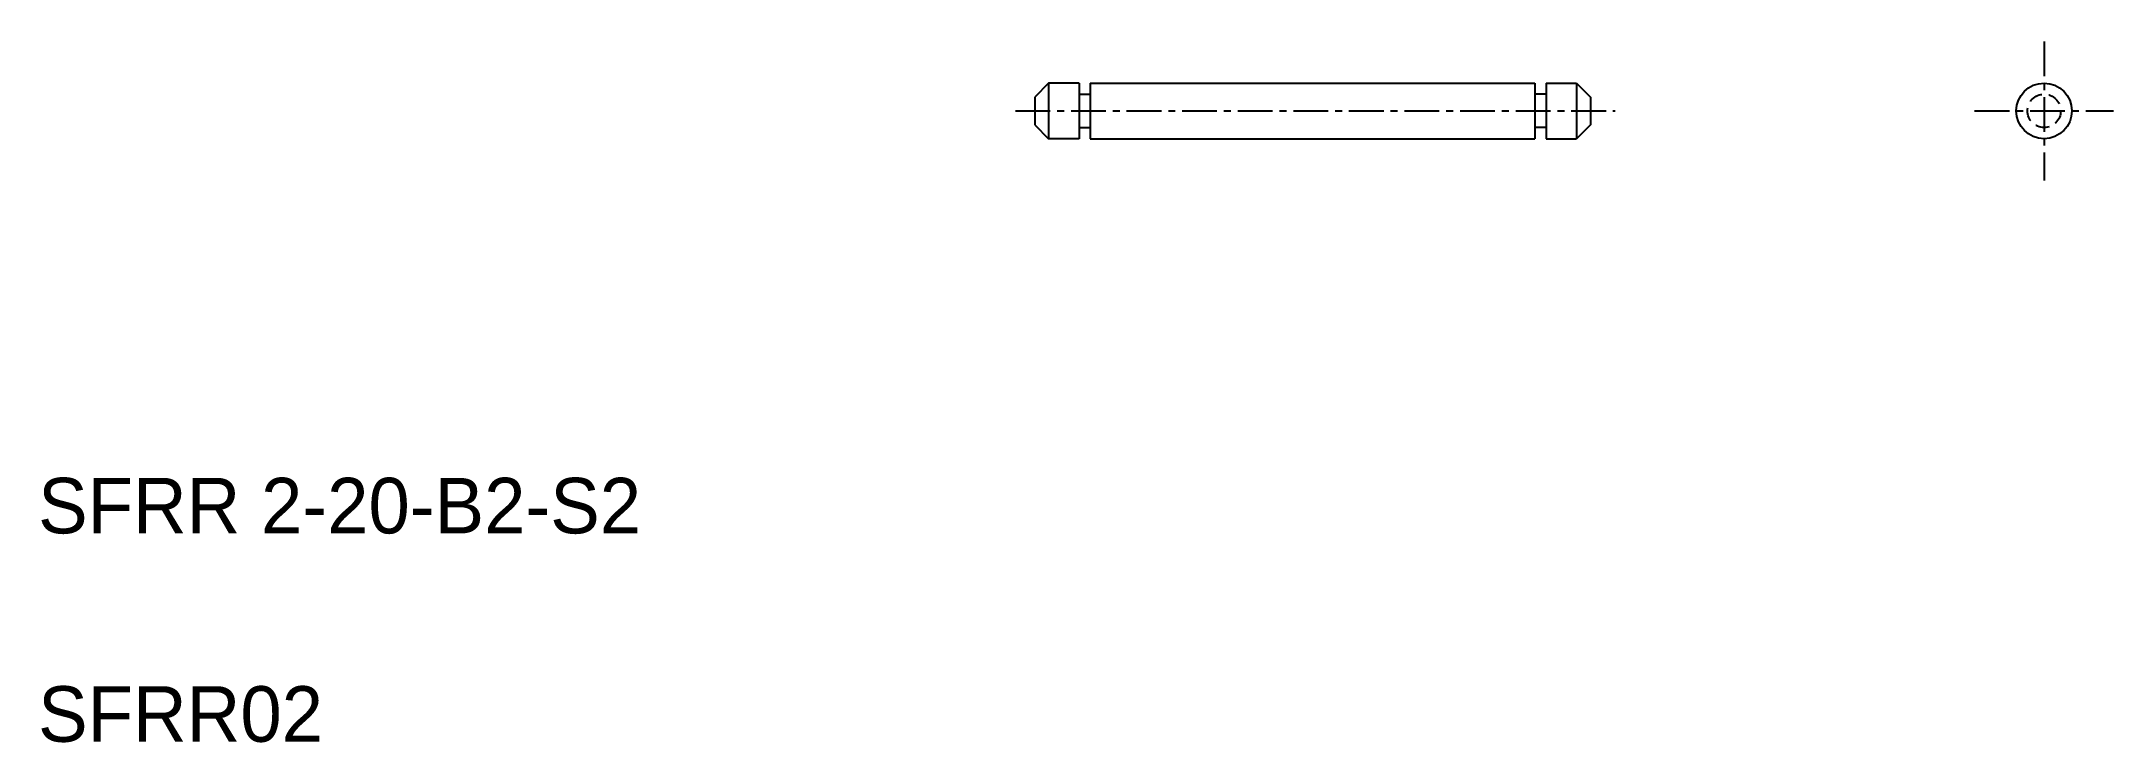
# Model space of a CAD drawing. Extents: x 24.9 to 99.5, y 49.4 to 74.7.
import ezdxf

# ---------------------------------------------------------------- set-up
doc = ezdxf.new("R2010")
doc.units = 0
doc.linetypes.add('CENTER', pattern=[2, 1.25, -0.25, 0.25, -0.25])
doc.linetypes.add('DASHED', pattern=[0.75, 0.5, -0.25])
doc.layers.get('0').update_dxf_attribs({"linetype": 'CONTINUOUS'})
doc.layers.add('CENTER', color=1, linetype='CENTER')
doc.styles.get("Standard").update_dxf_attribs({"font": 'txt', "height": 1.6})

msp = doc.modelspace()

# ---------------------------------------------------------------- linework, layer by layer
at = {"color": 7, "linetype": 'CONTINUOUS'}
for p, q in [((61.177, 73.154), (60.677, 72.654)), ((61.177, 73.154), (61.177, 71.154)), ((62.277, 73.154), (61.177, 73.154)), ((62.277, 73.154), (62.277, 71.154)), ((62.677, 73.154), (78.677, 73.154)), ((62.677, 73.154), (62.677, 71.154)), ((78.677, 73.154), (78.677, 71.154)), ((79.077, 73.154), (80.177, 73.154)), ((79.077, 73.154), (79.077, 71.154)), ((80.177, 73.154), (80.677, 72.654)), ((80.177, 73.154), (80.177, 71.154)), ((60.677, 72.654), (60.677, 71.654)), ((62.277, 72.754), (62.677, 72.754)), ((79.077, 72.754), (78.677, 72.754)), ((80.677, 72.654), (80.677, 71.654)), ((60.677, 71.654), (61.177, 71.154)), ((80.677, 71.654), (80.177, 71.154)), ((62.277, 71.154), (61.177, 71.154)), ((62.277, 71.554), (62.677, 71.554)), ((62.677, 71.154), (78.677, 71.154)), ((79.077, 71.554), (78.677, 71.554)), ((79.077, 71.154), (80.177, 71.154))]:
    msp.add_line(p, q, dxfattribs=at)
msp.add_circle((97, 72.154), 1, dxfattribs=at)
at = {"color": 3, "linetype": 'DASHED'}
msp.add_circle((97, 72.154), 0.6, dxfattribs=at)
at = {"layer": 'CENTER', "color": 1, "linetype": 'CENTER'}
for p, q in [((97, 74.654), (97, 69.654)), ((59.987, 72.154), (81.561, 72.154)), ((94.5, 72.154), (99.5, 72.154))]:
    msp.add_line(p, q, dxfattribs=at)

# ---------------------------------------------------------------- texts
at = {"color": 7, "linetype": 'CONTINUOUS'}
for s, p in [('SFRR 2-20-B2-S2', (24.815, 56.947)), ('SFRR02', (24.815, 49.447))]:
    msp.add_text(s, height=2, dxfattribs=at).set_placement(p)

doc.saveas('drawing.dxf')
